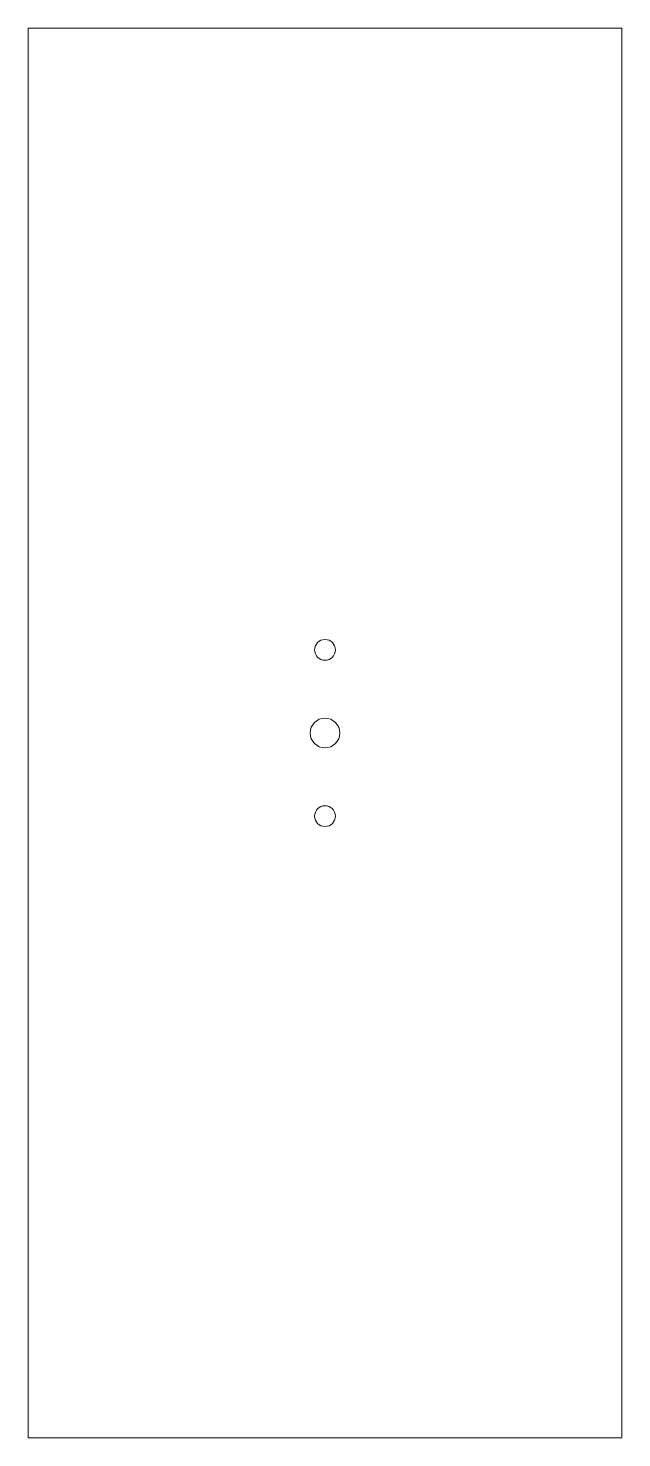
# Model space of a CAD drawing. Header units: millimetres. Extents: x -100 to 100, y -237 to 237.
import ezdxf

# ---------------------------------------------------------------- set-up
doc = ezdxf.new("R2010")
doc.units = ezdxf.units.MM
doc.header["$MEASUREMENT"] = 0

msp = doc.modelspace()

# ---------------------------------------------------------------- linework, layer by layer
at = {"color": 250, "lineweight": 9}
for points in [[(-100, 237.4), (-100, 237.4), (100, 237.4), (100, 237.4), (100, 237.4), (100, 237.4), (100, -237.4001), (100, -237.4001), (100, -237.4001), (100, -237.4001), (-100, -237.4001), (-100, -237.4001), (-100, -237.4001), (-100, -237.4001), (-100, 237.4), (-100, 237.4)], [(-3.5, 28.0001), (-3.5, 29.9331), (-1.933, 31.5001), (0, 31.5001), (0, 31.5001), (1.933, 31.5001), (3.5, 29.9331), (3.5, 28.0001), (3.5, 28.0001), (3.5, 26.0671), (1.933, 24.5001), (0, 24.5001), (0, 24.5001), (-1.933, 24.5001), (-3.5, 26.0671), (-3.5, 28.0001)], [(0, 5), (2.7614, 5), (5, 2.7614), (5, 0), (5, 0), (5, -2.7614), (2.7614, -5), (0, -5), (0, -5), (-2.7614, -5), (-5, -2.7614), (-5, 0), (-5, 0), (-5, 2.7614), (-2.7614, 5), (0, 5)], [(-3.5, -28.0001), (-3.5, -26.0671), (-1.933, -24.5001), (0, -24.5001), (0, -24.5001), (1.933, -24.5001), (3.5, -26.0671), (3.5, -28.0001), (3.5, -28.0001), (3.5, -29.9331), (1.933, -31.5001), (0, -31.5001), (0, -31.5001), (-1.933, -31.5001), (-3.5, -29.9331), (-3.5, -28.0001)]]:
    msp.add_open_spline(points, degree=3, knots=[0, 0, 0, 0, 0.2, 0.2, 0.2, 0.2, 0.4, 0.4, 0.4, 0.4, 0.6, 0.6, 0.6, 0.6, 1, 1, 1, 1], dxfattribs=at)

doc.saveas('drawing.dxf')
